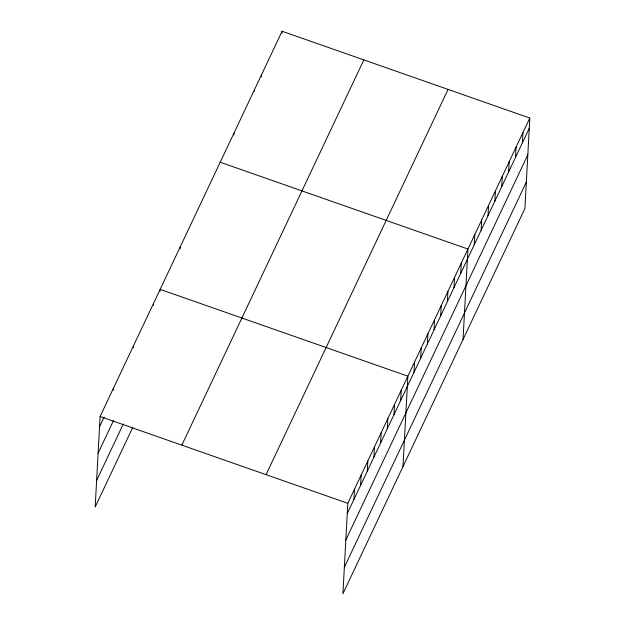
<?xml version="1.0" encoding="UTF-8"?>
<svg xmlns="http://www.w3.org/2000/svg" width="625" height="625" viewBox="0 0 625 625"><rect width="100%" height="100%" fill="white"/><g stroke="black" fill="none" stroke-linecap="round" stroke-linejoin="round"><path stroke-width="0.94" d="M529.812 118.055L347.812 503.32L342.914 593.75L524.914 208.492L529.812 118.055L282.086 31.25L100.086 416.508L95.188 506.945L132.727 427.484M113.328 390.125L113.43 388.258M133.352 347.742L133.453 345.883M153.367 305.367L153.469 303.5M160.039 291.234L160.141 289.375L407.875 376.18L402.977 466.617M180.062 248.859L180.164 247M233.852 134.992L233.953 133.133M254.477 91.328L254.578 89.469M261.352 76.773L261.453 74.914M281.984 33.109L282.086 31.25M353.938 499.43L354.492 489.188M360.609 485.305L361.164 475.063M367.281 471.18L367.836 460.938M373.953 457.055L374.508 446.812M380.625 442.93L381.18 432.688M387.297 428.797L387.852 418.562M393.977 414.672L394.531 404.43M400.648 400.547L401.203 390.305M413.992 372.297L414.547 362.055M420.664 358.172L421.219 347.93M427.344 344.047L427.898 333.805M434.016 329.914L434.57 319.672M440.688 315.789L441.242 305.547M447.359 301.664L447.914 291.422M454.031 287.539L454.586 277.297M460.703 273.414L461.258 263.172M463.039 339.477L467.938 249.047L220.203 162.242M474.258 244.734L474.812 234.492M481.133 230.18L481.687 219.938M488.008 215.625L488.562 205.383M494.883 201.07L495.438 190.828M501.758 186.516L502.312 176.273M508.633 171.961L509.188 161.719M515.508 157.406L516.062 147.164M522.383 142.852L522.938 132.609M99.531 426.75L104.117 417.039M98.094 453.219L113.531 420.547M96.617 480.484L123.312 423.977M181.836 445.156L363.836 59.898M266.062 474.672L448.062 89.406M347.258 513.555L529.258 128.297M345.828 540.023L527.828 154.758M344.352 567.289L526.352 182.023M100.086 416.508L347.812 503.32"/></g></svg>
